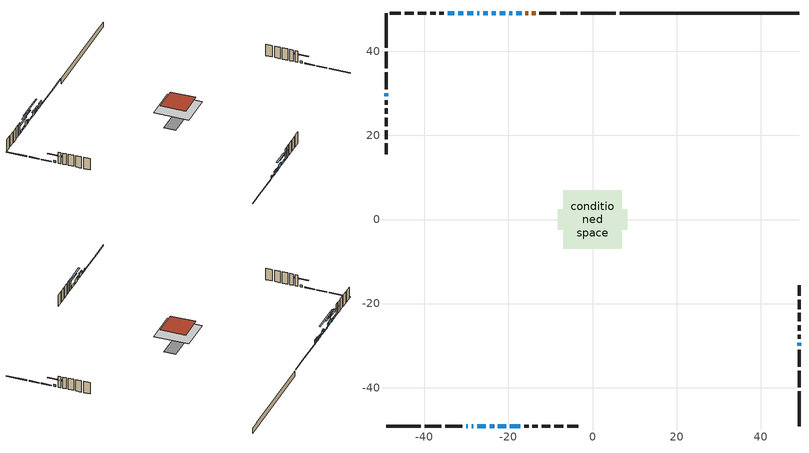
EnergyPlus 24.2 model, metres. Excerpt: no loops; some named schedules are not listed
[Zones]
conditioned space
 floor outside (Floor1 construction): -2.1,-2.1 -2.1,2.1 2.1,2.1 2.1,-2.1 z0.25
 floor adiabatic (AdiabaticFloorConstruction): -6.92,-6.92 -6.92,6.92 6.92,6.92 6.92,-6.92 z2.69
 floor foundation (Slab1 construction): -8.28,-2.39 -8.28,2.39 8.28,2.39 8.28,-2.39 z-2.04
 wall outside (RimJoist1 construction): 5.52,49.12 -2.75,49.12 / -49.12,-49.12 -40.85,-49.12 / -49.12,49.12 -49.12,40.85 / 49.12,-49.12 49.12,-40.85 z0.25:0.55
 wall outside (RimJoist3 construction): -3.68,49.12 -7.68,49.12 / -39.92,-49.12 -35.92,-49.12 / -49.12,39.92 -49.12,35.92 / 49.12,-39.92 49.12,-35.92 z0.25:0.55
 wall outside (RimJoist4 construction): -8.61,49.12 -12.61,49.12 / -34.99,-49.12 -30.99,-49.12 / -49.12,34.99 -49.12,30.99 / 49.12,-34.99 49.12,-30.99 z0.25:0.55
 wall outside (AdiabaticWallConstruction 1): -13.54,49.12 -14.41,49.12 / -15.33,49.12 -15.95,49.12 z0.25:2.28
 wall outside (AdiabaticWallConstruction): -30.06,-49.12 -29.64,-49.12 z0.25:1.47; -49.12,30.06 -49.12,29.3 / -19.08,49.12 -19.84,49.12 / -30.76,49.12 -31.98,49.12 z0.25:1.14; -16.88,49.12 -18.15,49.12 z0.25:1.34; -20.77,49.12 -22.08,49.12 z0.25:1.77; -28.72,-49.12 -28.33,-49.12 z0.25:0.63; -27.41,-49.12 -25.38,-49.12 z0.25:1.57; -24.45,-49.12 -23.43,-49.12 / -32.91,49.12 -34.46,49.12 z0.25:1.17; -23,49.12 -24.02,49.12 / -24.95,49.12 -25.97,49.12 z0.25:0.71; 49.12,-30.06 49.12,-29.32 z0.25:1.11; -26.89,49.12 -27.4,49.12 z0.25:1.85; -28.33,49.12 -29.83,49.12 z0.25:2.28; -22.5,-49.12 -20.57,-49.12 z0.25:1.9; -19.64,-49.12 -17.15,-49.12 z0.25:1.19
 wall outside (Wall1 construction): -35.39,49.12 -36.4,49.12 / -16.22,-49.12 -15.21,-49.12 / -49.12,28.37 -49.12,27.35 / 49.12,-28.4 49.12,-27.38 z0.25:5.13
 wall outside (Wall2 construction): -37.33,49.12 -38.6,49.12 / -14.28,-49.12 -13.01,-49.12 / -49.12,26.42 -49.12,25.16 / 49.12,-26.45 49.12,-25.18 z0.25:5.13
 wall outside (Wall3 construction): -39.53,49.12 -41.56,49.12 / -12.08,-49.12 -10.05,-49.12 / -49.12,24.23 -49.12,22.2 / 49.12,-24.25 49.12,-22.22 z0.25:5.13
 wall outside (Wall4 construction): -42.49,49.12 -44.68,49.12 / -9.12,-49.12 -6.93,-49.12 / -49.12,21.27 -49.12,19.08 / 49.12,-21.29 49.12,-19.11 z0.25:5.13
 wall outside (Wall5 construction): -45.61,49.12 -48.19,49.12 / -6.01,-49.12 -3.42,-49.12 / -49.12,18.15 -49.12,15.57 / 49.12,-18.18 49.12,-15.59 z0.25:5.13
 wall foundation (FoundationWall1 construction): 6.45,49.12,-2.04 6.45,49.12,0.25 44.85,49.12,0.25 44.85,49.12,0.03 49.12,49.12,0.03 49.12,49.12,-2.04
 window (WindowConstruction 14): -30.06,-49.12 -29.64,-49.12 z0.25:1.47
 window (WindowConstruction 7): -49.12,30.06 -49.12,29.3 z0.25:1.14
 window (WindowConstruction 8): -16.88,49.12 -18.15,49.12 z0.25:1.34
 window (WindowConstruction 9): -19.08,49.12 -19.84,49.12 z0.25:1.14
 window (WindowConstruction 10): -20.77,49.12 -22.07,49.12 z0.25:1.77
 window (WindowConstruction 11): -28.72,-49.12 -28.34,-49.12 z0.25:0.63
 window (WindowConstruction 12): -27.41,-49.12 -25.38,-49.12 z0.25:1.57
 window (WindowConstruction 13): -24.45,-49.12 -23.43,-49.12 z0.25:1.16
 window (WindowConstruction 15): -23,49.12 -24.02,49.12 z0.25:0.71
 window (WindowConstruction): 49.12,-30.06 49.12,-29.33 z0.25:1.11
 window (WindowConstruction 16): -24.95,49.12 -25.96,49.12 z0.25:0.71
 window (WindowConstruction 1): -26.89,49.12 -27.4,49.12 z0.25:1.85
 window (WindowConstruction 2): -28.33,49.12 -29.83,49.12 z0.25:2.28
 window (WindowConstruction 3): -30.76,49.12 -31.98,49.12 z0.25:1.14
 window (WindowConstruction 4): -32.91,49.12 -34.46,49.12 z0.25:1.16
 window (WindowConstruction 5): -22.5,-49.12 -20.57,-49.12 z0.25:1.9
 window (WindowConstruction 6): -19.64,-49.12 -17.15,-49.12 z0.25:1.19
 door (Door): -13.54,49.12 -14.4,49.12 z0.25:2.28
 door (Door 1): -15.33,49.12 -15.95,49.12 z0.25:2.28
 ceiling adiabatic (AdiabaticFloorConstruction): 6.92,-6.92 6.92,6.92 -6.92,6.92 -6.92,-6.92 z2.69
 roof outside (Roof1 construction): -5.11,5.11 -5.11,-5.11 5.11,-5.11 5.11,5.11 z5.13
shading: -49.12,26.81 -49.12,32.55 -49.53,32.55 -49.53,26.81 z3.63; -18.35,49.12 -16.68,49.12 -16.68,49.53 -18.35,49.53 z1.54; -20.04,49.12 -18.88,49.12 -18.88,49.53 -20.04,49.53 z1.34; -22.28,49.12 -20.57,49.12 -20.57,49.53 -22.28,49.53 z1.97; -28.13,-49.12 -28.92,-49.12 -28.92,-49.53 -28.13,-49.53 z0.83; -25.17,-49.12 -27.61,-49.12 -27.61,-49.53 -25.17,-49.53 z1.77; -23.23,-49.12 -24.65,-49.12 -24.65,-49.53 -23.23,-49.53 z1.37; -28.79,49.12 -18.23,49.12 -18.23,49.53 -28.79,49.53 z5.48; 49.12,-26.84 49.12,-32.55 49.53,-32.55 49.53,-26.84 z3.6; -30.73,49.12 -20.18,49.12 -20.18,49.53 -30.73,49.53 z5.48; -29.89,49.12 -24.4,49.12 -24.4,49.53 -29.89,49.53 z4.34; -32.32,49.12 -25.84,49.12 -25.84,49.53 -32.32,49.53 z4.77; -34.47,49.12 -28.27,49.12 -28.27,49.53 -34.47,49.53 z3.63; -36.95,49.12 -30.42,49.12 -30.42,49.53 -36.95,49.53 z3.65; -18.08,-49.12 -24.99,-49.12 -24.99,-49.53 -18.08,-49.53 z4.39; -14.66,-49.12 -22.13,-49.12 -22.13,-49.53 -14.66,-49.53 z3.68
[Building]
Building 1: Terrain=Suburbs
[Site:Location]
Erieau AUT_ON: Latitude {deg}=42.25; Longitude {deg}=-81.9; Time Zone {hr}=-5; Elevation {m}=178; Keep Site Location Information=Yes
[Site:GroundTemperature:Shallow]
5.2292, 3.30147, 3.1471, 4.0619, 7.73432, 11.3896, 14.5586, 16.5661, 16.7366, 15.1039, 12.0157, 8.47254
[Site:WaterMainsTemperature]
Calculation Method=Schedule; Temperature Schedule=mains temperature schedule
[Material] Roughness=Rough; Thermal Absorptance=0.9
Name | Thickness {m} | Conductivity {W/m-K} | Density {kg/m3} | Specific Heat {J/kg-K} | Solar Absorptance | Visible Absorptance
asphalt or fiberglass shingles | 0.00635 | 0.162714 | 1121.4 | 1465.45 | 0.4 | 0.4
concrete 4.0 in. | 0.1016 | 1.803125 | 2242.8 | 837.4 | 0.7 | 0.7
concrete 8.0 in. | 0.2032 | 1.803125 | 2242.8 | 837.4 | 0.7 | 0.7
door material | 0.04445 | 0.053851 | 512.64 | 1214.23 | 0.7 | 0.7
exterior vertical ins | 0.0348866 | 0.029427 | 32.04 | 1214.23 | 0.7 | 0.7
floor covering | 0.0127 | 0.0433444 | 54.468 | 1339.84 | 0.6 | 0.6
floor rigid ins; rim joist rigid ins; roof rigid ins; wall rigid ins | 0.051816 | 0.029427 | 32.04 | 1214.23 | 0.7 | 0.7
floor rigid ins 1; wall rigid ins 1 | 0.512978 | 0.029427 | 32.04 | 1214.23 | 0.7 | 0.7
floor stud and cavity | 0.1397 | 0.108801 | 92.3553 | 1139.71 | 0.7 | 0.7
floor stud and cavity 1 | 0.1397 | 1.75129 | 37.0049 | 1207.88 | 0.7 | 0.7
furniture material conditioned space 1 | 0.1524 | 0.115458 | 640.8 | 1214.23 | 0.6 | 0.6
gypsum board | 0.0127 | 0.160291 | 801 | 837.4 | 0.6 | 0.6
gypsum board 1 | 0.0127 | 0.160291 | 801 | 837.4 | 0.7 | 0.7
osb sheathing 0.5 in. | 0.0127 | 0.115458 | 512.64 | 1214.23 | 0.7 | 0.7
osb sheathing 0.75 in. | 0.01905 | 0.115458 | 512.64 | 1214.23 | 0.7 | 0.7
osb sheathing 2.0 in. | 0.0508 | 0.115458 | 512.64 | 1214.23 | 0.7 | 0.7
rim joist stud and cavity | 0.0508 | 0.0353303 | 125.044 | 1163.47 | 0.6 | 0.6
rim joist stud and cavity 1 | 0.0508 | 0.311623 | 125.044 | 1163.47 | 0.6 | 0.6
rim joist stud and cavity 2 | 0.0508 | 0.0296939 | 125.044 | 1163.47 | 0.6 | 0.6
roof stud and cavity | 0.2032 | 0.113255 | 78.34581 | 1123.46 | 0.7 | 0.7
slab rigid ins | 0.00228042 | 0.029427 | 32.04 | 1214.23 | 0.7 | 0.7
wall stud and cavity | 0.1397 | 0.363951 | 139.0536 | 1170.24 | 0.7 | 0.7
wall stud and cavity 1 | 0.1397 | 0.175919 | 139.0536 | 1170.24 | 0.7 | 0.7
wall stud and cavity 2 | 0.1397 | 0.240424 | 139.0536 | 1170.24 | 0.7 | 0.7
wall stud and cavity 3 | 0.1397 | 0.17173 | 139.0536 | 1170.24 | 0.7 | 0.7
wall stud and cavity 4 | 0.1397 | 0.232668 | 139.0536 | 1170.24 | 0.7 | 0.7
wall stud and cavity 5 | 0.0889 | 0.380278 | 52.3479 | 1209.89 | 0.7 | 0.7
wall stud and cavity 6 | 0.0889 | 0.391764 | 83.0341 | 1211.67 | 0.7 | 0.7
wood siding | 0.0254 | 0.102417 | 544.68 | 1172.36 | 0.4 | 0.4
wood siding 1; wood siding 2; wood siding 3 | 0.0254 | 0.102417 | 544.68 | 1172.36 | 0.7 | 0.7
[WindowMaterial:SimpleGlazingSystem]
Name | U-Factor {W/m2-K} | Solar Heat Gain Coefficient
WindowMaterial | 2.28085 | 0.58
WindowMaterial 1 | 2.98038 | 0.61
WindowMaterial 10 | 3.05704 | 0.48
WindowMaterial 11 | 2.45119 | 0.62
WindowMaterial 12 | 2.489803 | 0.6
WindowMaterial 13 | 2.986628 | 0.6
WindowMaterial 14 | 3.003662 | 0.58
WindowMaterial 15 | 2.38135 | 0.54
WindowMaterial 2 | 2.07474 | 0.65
WindowMaterial 3 | 2.19909 | 0.61
WindowMaterial 4 | 2.16843 | 0.62
WindowMaterial 5 | 2.4404 | 0.62
WindowMaterial 6 | 2.46596 | 0.61
WindowMaterial 7 | 2.27006 | 0.58
WindowMaterial 8 | 2.16161 | 0.62
WindowMaterial 9 | 3.298918 | 0.68
[Construction]
AdiabaticFloorConstruction: floor stud and cavity 1, floor rigid ins 1, osb sheathing 0.75 in., floor covering
AdiabaticWallConstruction: wood siding 2, wall rigid ins 1, wall stud and cavity 5, gypsum board
AdiabaticWallConstruction 1: wood siding 3, wall rigid ins 1, wall stud and cavity 5, gypsum board
Door; Door 1: door material
Floor1 construction: floor stud and cavity, floor rigid ins, osb sheathing 0.75 in., floor covering
FoundationWall1 construction: concrete 8.0 in., gypsum board 1
furniture construction conditioned space 1: furniture material conditioned space 1
PartitionWallConstruction: gypsum board, wall stud and cavity 6, gypsum board
RimJoist1 construction: wood siding 1, rim joist rigid ins, osb sheathing 2.0 in., rim joist stud and cavity
RimJoist3 construction: wood siding 1, rim joist rigid ins, osb sheathing 2.0 in., rim joist stud and cavity 1
RimJoist4 construction: wood siding 1, osb sheathing 2.0 in., rim joist stud and cavity 2
Roof1 construction: asphalt or fiberglass shingles, roof rigid ins, osb sheathing 0.75 in., roof stud and cavity, gypsum board
Slab1 construction: slab rigid ins, concrete 4.0 in.
Wall1 construction: wood siding, wall rigid ins, osb sheathing 0.5 in., wall stud and cavity, gypsum board
Wall2 construction: wood siding, wall rigid ins, osb sheathing 0.5 in., wall stud and cavity 1, gypsum board
Wall3 construction: wood siding, wall rigid ins, osb sheathing 0.5 in., wall stud and cavity 2, gypsum board
Wall4 construction: wood siding, wall rigid ins, osb sheathing 0.5 in., wall stud and cavity 3, gypsum board
Wall5 construction: wood siding, wall rigid ins, osb sheathing 0.5 in., wall stud and cavity 4, gypsum board
WindowConstruction: WindowMaterial
WindowConstruction 1: WindowMaterial 1
WindowConstruction 10: WindowMaterial 9
WindowConstruction 11: WindowMaterial 10
WindowConstruction 12: WindowMaterial 11
WindowConstruction 13: WindowMaterial 12
WindowConstruction 14: WindowMaterial 13
WindowConstruction 15: WindowMaterial 14
WindowConstruction 16: WindowMaterial 15
WindowConstruction 2: WindowMaterial 2
WindowConstruction 3: WindowMaterial 3
WindowConstruction 4: WindowMaterial 4
WindowConstruction 5: WindowMaterial 5
WindowConstruction 6: WindowMaterial 6
WindowConstruction 7; WindowConstruction 9: WindowMaterial 7
WindowConstruction 8: WindowMaterial 8
[Zone]
conditioned space: Multiplier=1; Volume {m3}=657; Part of Total Floor Area=Yes
[Space]
conditioned space 1: Zone=conditioned space; Volume {m3}=657
[SurfaceProperty:ExposedFoundationPerimeter]
Slab1: Exposed Perimeter Calculation Method=TotalExposedPerimeter; Total Exposed Perimeter {m}=42.671
[InternalMass] Zone or ZoneList=conditioned space; Space or SpaceList=conditioned space 1
Name | Construction | Surface Area {m2}
furniture mass conditioned space 1 | furniture construction conditioned space 1 | 115.336
partition wall mass | PartitionWallConstruction | 288.34
[Lights]
interior lighting: Zone or ZoneList or Space or SpaceList=conditioned space 1; Schedule=interior lighting schedule; Design Level Calculation Method=LightingLevel; Lighting Level {W}=343.2; Return Air Fraction=0; Fraction Radiant=0.6; Fraction Visible=0.2; Fraction Replaceable=1
[People]
occupants: Zone or ZoneList or Space or SpaceList=conditioned space 1; Number of People Schedule=occupants schedule; Number of People Calculation Method=People; Number of People=3; Fraction Radiant=0.314171; Sensible Heat Fraction=0.56303; Activity Level Schedule=occupants activity schedule; Carbon Dioxide Generation Rate {m3/s-W}=0; Enable ASHRAE 55 Comfort Warnings=No; Mean Radiant Temperature Calculation Type=EnclosureAveraged
[ElectricEquipment] Zone or ZoneList or Space or SpaceList=conditioned space 1; Design Level Calculation Method=EquipmentLevel
Name | Schedule | Design Level {W} | Fraction Latent | Fraction Radiant | Fraction Lost
clothes dryer | clothes dryer schedule | 140.772 | 0.015 | 0.081 | 0.85
clothes washer | clothes washer schedule | 32.1985 | 0.03 | 0.162 | 0.7
cooking range | cooking range schedule | 215.147 | 0.08 | 0.432 | 0.2
dishwasher | dishwasher schedule | 66.8632 | 0.3 | 0.18 | 0.4
fridge | fridge schedule | 72.9452 | 0 | 0.6 | 0
mech vent bath fan 0 | mech vent bath fan 0 schedule | 50.2 | 0 | 0 | 1
mech vent bath fan 1 | mech vent bath fan 1 schedule | 50.2 | 0 | 0 | 1
mech vent house fan | mech vent house fan schedule | 0 | 0 | 0 | 1
mech vent house fan cfis | mech vent house fan cfis schedule | 0 | 0 | 0 | 0
misc plug loads | misc plug loads schedule | 494.7 | 0.045 | 0.513 | 0.1
whole house fan | Always On Discrete | 0 | 0 | 0 | 1
[OtherEquipment] Zone or ZoneList or Space or SpaceList=conditioned space 1; Design Level Calculation Method=EquipmentLevel
Name | Fuel Type | Schedule | Design Level {W} | Fraction Latent | Fraction Radiant | Fraction Lost
clothes dryer 1 | Electricity | clothes dryer schedule | 0 | 0.015 | 0.081 | 0.85
cooking range 1 | Electricity | cooking range schedule | 0 | 0.08 | 0.432 | 0.2
general water use latent | None | general water use schedule | 62.594 | 1 | 0 | 0
general water use sensible | None | general water use schedule | -61.6891 | 0 | 0.6 | 0
mech vent house fan latent load | None | Always On Discrete | 0 | 1 | 0 | 0
mech vent house fan sensible load | None | Always On Discrete | 0 | 0 | 0 | 0
water heater energy adjustment1 | NaturalGas | Always On Discrete | 0.01 | 0 | 0 | 1
[ZoneInfiltration:DesignFlowRate] Zone or ZoneList or Space or SpaceList=conditioned space 1; Schedule=Always On Discrete; Design Flow Rate Calculation Method=Flow/Zone; Design Flow Rate {m3/s}=0
infil flow; natural vent flow; whole house fan flow
[Foundation:Kiva]
Foundation Kiva 1: Initial Indoor Air Temperature {C}=18; Wall Height Above Grade {m}=0.249997; Wall Depth Below Slab {m}=0.2032; Custom Block Material Name 1=exterior vertical ins; Custom Block Depth 1 {m}=2.28999; Custom Block X Position 1 {m}=0.2159; Custom Block Z Position 1 {m}=0
[Foundation:Kiva:Settings]
Soil Conductivity {W/m-K}=0.849921; Soil Density {kg/m3}=1842.3; Soil Specific Heat {J/kg-K}=418.7; Ground Solar Absorptivity=0.9; Ground Thermal Absorptivity=0.9; Ground Surface Roughness {m}=0.03; Far-Field Width {m}=40; Deep-Ground Boundary Condition=ZeroFlux; Deep-Ground Depth {m}=40; Minimum Cell Dimension {m}=0.2; Maximum Cell Growth Coefficient=3; Simulation Timestep=Timestep
[Exterior:Lights]
exterior lighting: Schedule=exterior lighting schedule; Design Level {W}=75.6
[Schedule:Week:Daily]
interior lighting schedule Week Rule - Jan1-Jan27: interior lighting schedule day, interior lighting schedule day, interior lighting schedule day, interior lighting schedule day, interior lighting schedule day, interior lighting schedule day, interior lighting schedule day, interior lighting schedule default day, interior lighting schedule default day, interior lighting schedule default day, interior lighting schedule default day, interior lighting schedule default day
interior lighting schedule Week Rule - Jan28-Feb3: interior lighting schedule day, interior lighting schedule day, interior lighting schedule day, interior lighting schedule day, interior lighting schedule day 1, interior lighting schedule day 1, interior lighting schedule day 1, interior lighting schedule default day, interior lighting schedule default day, interior lighting schedule default day, interior lighting schedule default day, interior lighting schedule default day
interior lighting schedule Week Rule - Feb4-Feb24: interior lighting schedule day 1, interior lighting schedule day 1, interior lighting schedule day 1, interior lighting schedule day 1, interior lighting schedule day 1, interior lighting schedule day 1, interior lighting schedule day 1, interior lighting schedule default day, interior lighting schedule default day, interior lighting schedule default day, interior lighting schedule default day, interior lighting schedule default day
interior lighting schedule Week Rule - Feb25-Mar3: interior lighting schedule day 1, interior lighting schedule day 1, interior lighting schedule day 1, interior lighting schedule day 1, interior lighting schedule day 2, interior lighting schedule day 2, interior lighting schedule day 2, interior lighting schedule default day, interior lighting schedule default day, interior lighting schedule default day, interior lighting schedule default day, interior lighting schedule default day
interior lighting schedule Week Rule - Mar4-Mar31: interior lighting schedule day 2, interior lighting schedule day 2, interior lighting schedule day 2, interior lighting schedule day 2, interior lighting schedule day 2, interior lighting schedule day 2, interior lighting schedule day 2, interior lighting schedule default day, interior lighting schedule default day, interior lighting schedule default day, interior lighting schedule default day, interior lighting schedule default day
interior lighting schedule Week Rule - Apr1-Apr28: interior lighting schedule day 3, interior lighting schedule day 3, interior lighting schedule day 3, interior lighting schedule day 3, interior lighting schedule day 3, interior lighting schedule day 3, interior lighting schedule day 3, interior lighting schedule default day, interior lighting schedule default day, interior lighting schedule default day, interior lighting schedule default day, interior lighting schedule default day
interior lighting schedule Week Rule - Apr29-May5: interior lighting schedule day 3, interior lighting schedule day 3, interior lighting schedule day 4, interior lighting schedule day 4, interior lighting schedule day 4, interior lighting schedule day 4, interior lighting schedule day 4, interior lighting schedule default day, interior lighting schedule default day, interior lighting schedule default day, interior lighting schedule default day, interior lighting schedule default day
interior lighting schedule Week Rule - May6-May26: interior lighting schedule day 4, interior lighting schedule day 4, interior lighting schedule day 4, interior lighting schedule day 4, interior lighting schedule day 4, interior lighting schedule day 4, interior lighting schedule day 4, interior lighting schedule default day, interior lighting schedule default day, interior lighting schedule default day, interior lighting schedule default day, interior lighting schedule default day
interior lighting schedule Week Rule - May27-Jun2: interior lighting schedule day 4, interior lighting schedule day 4, interior lighting schedule day 4, interior lighting schedule day 4, interior lighting schedule day 4, interior lighting schedule day 5, interior lighting schedule day 5, interior lighting schedule default day, interior lighting schedule default day, interior lighting schedule default day, interior lighting schedule default day, interior lighting schedule default day
interior lighting schedule Week Rule - Jun3-Jun30: interior lighting schedule day 5, interior lighting schedule day 5, interior lighting schedule day 5, interior lighting schedule day 5, interior lighting schedule day 5, interior lighting schedule day 5, interior lighting schedule day 5, interior lighting schedule default day, interior lighting schedule default day, interior lighting schedule default day, interior lighting schedule default day, interior lighting schedule default day
interior lighting schedule Week Rule - Jul1-Jul28: interior lighting schedule day 6, interior lighting schedule day 6, interior lighting schedule day 6, interior lighting schedule day 6, interior lighting schedule day 6, interior lighting schedule day 6, interior lighting schedule day 6, interior lighting schedule default day, interior lighting schedule default day, interior lighting schedule default day, interior lighting schedule default day, interior lighting schedule default day
interior lighting schedule Week Rule - Jul29-Aug4: interior lighting schedule day 6, interior lighting schedule day 6, interior lighting schedule day 6, interior lighting schedule day 7, interior lighting schedule day 7, interior lighting schedule day 7, interior lighting schedule day 7, interior lighting schedule default day, interior lighting schedule default day, interior lighting schedule default day, interior lighting schedule default day, interior lighting schedule default day
interior lighting schedule Week Rule - Aug5-Aug25: interior lighting schedule day 7, interior lighting schedule day 7, interior lighting schedule day 7, interior lighting schedule day 7, interior lighting schedule day 7, interior lighting schedule day 7, interior lighting schedule day 7, interior lighting schedule default day, interior lighting schedule default day, interior lighting schedule default day, interior lighting schedule default day, interior lighting schedule default day
interior lighting schedule Week Rule - Aug26-Sep1: interior lighting schedule day 7, interior lighting schedule day 7, interior lighting schedule day 7, interior lighting schedule day 7, interior lighting schedule day 7, interior lighting schedule day 7, interior lighting schedule day 8, interior lighting schedule default day, interior lighting schedule default day, interior lighting schedule default day, interior lighting schedule default day, interior lighting schedule default day
interior lighting schedule Week Rule - Sep2-Sep29: interior lighting schedule day 8, interior lighting schedule day 8, interior lighting schedule day 8, interior lighting schedule day 8, interior lighting schedule day 8, interior lighting schedule day 8, interior lighting schedule day 8, interior lighting schedule default day, interior lighting schedule default day, interior lighting schedule default day, interior lighting schedule default day, interior lighting schedule default day
interior lighting schedule Week Rule - Sep30-Oct6: interior lighting schedule day 8, interior lighting schedule day 9, interior lighting schedule day 9, interior lighting schedule day 9, interior lighting schedule day 9, interior lighting schedule day 9, interior lighting schedule day 9, interior lighting schedule default day, interior lighting schedule default day, interior lighting schedule default day, interior lighting schedule default day, interior lighting schedule default day
interior lighting schedule Week Rule - Oct7-Oct27: interior lighting schedule day 9, interior lighting schedule day 9, interior lighting schedule day 9, interior lighting schedule day 9, interior lighting schedule day 9, interior lighting schedule day 9, interior lighting schedule day 9, interior lighting schedule default day, interior lighting schedule default day, interior lighting schedule default day, interior lighting schedule default day, interior lighting schedule default day
interior lighting schedule Week Rule - Oct28-Nov3: interior lighting schedule day 9, interior lighting schedule day 9, interior lighting schedule day 9, interior lighting schedule day 9, interior lighting schedule day 10, interior lighting schedule day 10, interior lighting schedule day 10, interior lighting schedule default day, interior lighting schedule default day, interior lighting schedule default day, interior lighting schedule default day, interior lighting schedule default day
interior lighting schedule Week Rule - Nov4-Nov24: interior lighting schedule day 10, interior lighting schedule day 10, interior lighting schedule day 10, interior lighting schedule day 10, interior lighting schedule day 10, interior lighting schedule day 10, interior lighting schedule day 10, interior lighting schedule default day, interior lighting schedule default day, interior lighting schedule default day, interior lighting schedule default day, interior lighting schedule default day
interior lighting schedule Week Rule - Nov25-Dec1: interior lighting schedule day 10, interior lighting schedule day 10, interior lighting schedule day 10, interior lighting schedule day 10, interior lighting schedule day 10, interior lighting schedule day 10, interior lighting schedule day 11, interior lighting schedule default day, interior lighting schedule default day, interior lighting schedule default day, interior lighting schedule default day, interior lighting schedule default day
interior lighting schedule Week Rule - Dec2-Dec31: interior lighting schedule day 11, interior lighting schedule day 11, interior lighting schedule day 11, interior lighting schedule day 11, interior lighting schedule day 11, interior lighting schedule day 11, interior lighting schedule day 11, interior lighting schedule default day, interior lighting schedule default day, interior lighting schedule default day, interior lighting schedule default day, interior lighting schedule default day
occupants schedule Week Rule - Jan1-Dec31: occupants schedule day, occupants schedule day, occupants schedule day, occupants schedule day, occupants schedule day, occupants schedule day, occupants schedule day, occupants schedule default day, occupants schedule default day, occupants schedule default day, occupants schedule default day, occupants schedule default day
clothes dryer schedule Week Rule - Jan1-Dec31: clothes dryer schedule day, clothes dryer schedule day, clothes dryer schedule day, clothes dryer schedule day, clothes dryer schedule day, clothes dryer schedule day, clothes dryer schedule day, clothes dryer schedule default day, clothes dryer schedule default day, clothes dryer schedule default day, clothes dryer schedule default day, clothes dryer schedule default day
clothes washer schedule Week Rule - Jan1-Dec31: clothes washer schedule day, clothes washer schedule day, clothes washer schedule day, clothes washer schedule day, clothes washer schedule day, clothes washer schedule day, clothes washer schedule day, clothes washer schedule default day, clothes washer schedule default day, clothes washer schedule default day, clothes washer schedule default day, clothes washer schedule default day
cooking range schedule Week Rule - Jan1-Dec31: cooking range schedule day, cooking range schedule day, cooking range schedule day, cooking range schedule day, cooking range schedule day, cooking range schedule day, cooking range schedule day, cooking range schedule default day, cooking range schedule default day, cooking range schedule default day, cooking range schedule default day, cooking range schedule default day
dishwasher schedule Week Rule - Jan1-Dec31: dishwasher schedule day, dishwasher schedule day, dishwasher schedule day, dishwasher schedule day, dishwasher schedule day, dishwasher schedule day, dishwasher schedule day, dishwasher schedule default day, dishwasher schedule default day, dishwasher schedule default day, dishwasher schedule default day, dishwasher schedule default day
mech vent bath fan 0 schedule Week Rule - Jan1-Dec31: mech vent bath fan 0 schedule day, mech vent bath fan 0 schedule day, mech vent bath fan 0 schedule day, mech vent bath fan 0 schedule day, mech vent bath fan 0 schedule day, mech vent bath fan 0 schedule day, mech vent bath fan 0 schedule day, mech vent bath fan 0 schedule default day, mech vent bath fan 0 schedule default day, mech vent bath fan 0 schedule default day, mech vent bath fan 0 schedule default day, mech vent bath fan 0 schedule default day
mech vent bath fan 1 schedule Week Rule - Jan1-Dec31: mech vent bath fan 1 schedule day, mech vent bath fan 1 schedule day, mech vent bath fan 1 schedule day, mech vent bath fan 1 schedule day, mech vent bath fan 1 schedule day, mech vent bath fan 1 schedule day, mech vent bath fan 1 schedule day, mech vent bath fan 1 schedule default day, mech vent bath fan 1 schedule default day, mech vent bath fan 1 schedule default day, mech vent bath fan 1 schedule default day, mech vent bath fan 1 schedule default day
misc plug loads schedule Week Rule - Jan1-Dec31: misc plug loads schedule day, misc plug loads schedule day, misc plug loads schedule day, misc plug loads schedule day, misc plug loads schedule day, misc plug loads schedule day, misc plug loads schedule day, misc plug loads schedule default day, misc plug loads schedule default day, misc plug loads schedule default day, misc plug loads schedule default day, misc plug loads schedule default day
general water use schedule Week Rule - Jan1-Dec31: general water use schedule day, general water use schedule day, general water use schedule day, general water use schedule day, general water use schedule day, general water use schedule day, general water use schedule day, general water use schedule default day, general water use schedule default day, general water use schedule default day, general water use schedule default day, general water use schedule default day
exterior lighting schedule Week Rule - Jan1-Jan27: exterior lighting schedule day, exterior lighting schedule day, exterior lighting schedule day, exterior lighting schedule day, exterior lighting schedule day, exterior lighting schedule day, exterior lighting schedule day, exterior lighting schedule default day, exterior lighting schedule default day, exterior lighting schedule default day, exterior lighting schedule default day, exterior lighting schedule default day
exterior lighting schedule Week Rule - Jan28-Feb3: exterior lighting schedule day, exterior lighting schedule day, exterior lighting schedule day, exterior lighting schedule day, exterior lighting schedule day 1, exterior lighting schedule day 1, exterior lighting schedule day 1, exterior lighting schedule default day, exterior lighting schedule default day, exterior lighting schedule default day, exterior lighting schedule default day, exterior lighting schedule default day
exterior lighting schedule Week Rule - Feb4-Feb24: exterior lighting schedule day 1, exterior lighting schedule day 1, exterior lighting schedule day 1, exterior lighting schedule day 1, exterior lighting schedule day 1, exterior lighting schedule day 1, exterior lighting schedule day 1, exterior lighting schedule default day, exterior lighting schedule default day, exterior lighting schedule default day, exterior lighting schedule default day, exterior lighting schedule default day
exterior lighting schedule Week Rule - Feb25-Mar3: exterior lighting schedule day 1, exterior lighting schedule day 1, exterior lighting schedule day 1, exterior lighting schedule day 1, exterior lighting schedule day 2, exterior lighting schedule day 2, exterior lighting schedule day 2, exterior lighting schedule default day, exterior lighting schedule default day, exterior lighting schedule default day, exterior lighting schedule default day, exterior lighting schedule default day
exterior lighting schedule Week Rule - Mar4-Mar31: exterior lighting schedule day 2, exterior lighting schedule day 2, exterior lighting schedule day 2, exterior lighting schedule day 2, exterior lighting schedule day 2, exterior lighting schedule day 2, exterior lighting schedule day 2, exterior lighting schedule default day, exterior lighting schedule default day, exterior lighting schedule default day, exterior lighting schedule default day, exterior lighting schedule default day
exterior lighting schedule Week Rule - Apr1-Apr28: exterior lighting schedule day 3, exterior lighting schedule day 3, exterior lighting schedule day 3, exterior lighting schedule day 3, exterior lighting schedule day 3, exterior lighting schedule day 3, exterior lighting schedule day 3, exterior lighting schedule default day, exterior lighting schedule default day, exterior lighting schedule default day, exterior lighting schedule default day, exterior lighting schedule default day
exterior lighting schedule Week Rule - Apr29-May5: exterior lighting schedule day 3, exterior lighting schedule day 3, exterior lighting schedule day 4, exterior lighting schedule day 4, exterior lighting schedule day 4, exterior lighting schedule day 4, exterior lighting schedule day 4, exterior lighting schedule default day, exterior lighting schedule default day, exterior lighting schedule default day, exterior lighting schedule default day, exterior lighting schedule default day
exterior lighting schedule Week Rule - May6-May26: exterior lighting schedule day 4, exterior lighting schedule day 4, exterior lighting schedule day 4, exterior lighting schedule day 4, exterior lighting schedule day 4, exterior lighting schedule day 4, exterior lighting schedule day 4, exterior lighting schedule default day, exterior lighting schedule default day, exterior lighting schedule default day, exterior lighting schedule default day, exterior lighting schedule default day
exterior lighting schedule Week Rule - May27-Jun2: exterior lighting schedule day 4, exterior lighting schedule day 4, exterior lighting schedule day 4, exterior lighting schedule day 4, exterior lighting schedule day 4, exterior lighting schedule day 5, exterior lighting schedule day 5, exterior lighting schedule default day, exterior lighting schedule default day, exterior lighting schedule default day, exterior lighting schedule default day, exterior lighting schedule default day
exterior lighting schedule Week Rule - Jun3-Jun30: exterior lighting schedule day 5, exterior lighting schedule day 5, exterior lighting schedule day 5, exterior lighting schedule day 5, exterior lighting schedule day 5, exterior lighting schedule day 5, exterior lighting schedule day 5, exterior lighting schedule default day, exterior lighting schedule default day, exterior lighting schedule default day, exterior lighting schedule default day, exterior lighting schedule default day
exterior lighting schedule Week Rule - Jul1-Jul28: exterior lighting schedule day 6, exterior lighting schedule day 6, exterior lighting schedule day 6, exterior lighting schedule day 6, exterior lighting schedule day 6, exterior lighting schedule day 6, exterior lighting schedule day 6, exterior lighting schedule default day, exterior lighting schedule default day, exterior lighting schedule default day, exterior lighting schedule default day, exterior lighting schedule default day
[Schedule:Year]
interior lighting schedule: interior lighting schedule Week Rule - Jan1-Jan27, 1, 1, 1, 27, interior lighting schedule Week Rule - Jan28-Feb3, 1, 28, 2, 3, interior lighting schedule Week Rule - Feb4-Feb24, 2, 4, 2, 24, interior lighting schedule Week Rule - Feb25-Mar3, 2, 25, 3, 3, interior lighting schedule Week Rule - Mar4-Mar31, 3, 4, 3, 31, interior lighting schedule Week Rule - Apr1-Apr28, 4, 1, 4, 28, interior lighting schedule Week Rule - Apr29-May5, 4, 29, 5, 5, interior lighting schedule Week Rule - May6-May26, 5, 6, 5, 26, interior lighting schedule Week Rule - May27-Jun2, 5, 27, 6, 2, interior lighting schedule Week Rule - Jun3-Jun30, 6, 3, 6, 30, interior lighting schedule Week Rule - Jul1-Jul28, 7, 1, 7, 28, interior lighting schedule Week Rule - Jul29-Aug4, 7, 29, 8, 4, interior lighting schedule Week Rule - Aug5-Aug25, 8, 5, 8, 25, interior lighting schedule Week Rule - Aug26-Sep1, 8, 26, 9, 1, interior lighting schedule Week Rule - Sep2-Sep29, 9, 2, 9, 29, interior lighting schedule Week Rule - Sep30-Oct6, 9, 30, 10, 6, interior lighting schedule Week Rule - Oct7-Oct27, 10, 7, 10, 27, interior lighting schedule Week Rule - Oct28-Nov3, 10, 28, 11, 3, interior lighting schedule Week Rule - Nov4-Nov24, 11, 4, 11, 24, interior lighting schedule Week Rule - Nov25-Dec1, 11, 25, 12, 1, interior lighting schedule Week Rule - Dec2-Dec31, 12, 2, 12, 31
occupants schedule: occupants schedule Week Rule - Jan1-Dec31, 1, 1, 12, 31
clothes dryer schedule: clothes dryer schedule Week Rule - Jan1-Dec31, 1, 1, 12, 31
clothes washer schedule: clothes washer schedule Week Rule - Jan1-Dec31, 1, 1, 12, 31
cooking range schedule: cooking range schedule Week Rule - Jan1-Dec31, 1, 1, 12, 31
dishwasher schedule: dishwasher schedule Week Rule - Jan1-Dec31, 1, 1, 12, 31
mech vent bath fan 0 schedule: mech vent bath fan 0 schedule Week Rule - Jan1-Dec31, 1, 1, 12, 31
mech vent bath fan 1 schedule: mech vent bath fan 1 schedule Week Rule - Jan1-Dec31, 1, 1, 12, 31
misc plug loads schedule: misc plug loads schedule Week Rule - Jan1-Dec31, 1, 1, 12, 31
general water use schedule: general water use schedule Week Rule - Jan1-Dec31, 1, 1, 12, 31
exterior lighting schedule: exterior lighting schedule Week Rule - Jan1-Jan27, 1, 1, 1, 27, exterior lighting schedule Week Rule - Jan28-Feb3, 1, 28, 2, 3, exterior lighting schedule Week Rule - Feb4-Feb24, 2, 4, 2, 24, exterior lighting schedule Week Rule - Feb25-Mar3, 2, 25, 3, 3, exterior lighting schedule Week Rule - Mar4-Mar31, 3, 4, 3, 31, exterior lighting schedule Week Rule - Apr1-Apr28, 4, 1, 4, 28, exterior lighting schedule Week Rule - Apr29-May5, 4, 29, 5, 5, exterior lighting schedule Week Rule - May6-May26, 5, 6, 5, 26, exterior lighting schedule Week Rule - May27-Jun2, 5, 27, 6, 2, exterior lighting schedule Week Rule - Jun3-Jun30, 6, 3, 6, 30, exterior lighting schedule Week Rule - Jul1-Jul28, 7, 1, 7, 28, exterior lighting schedule Week Rule - Jul29-Aug4, 7, 29, 8, 4, exterior lighting schedule Week Rule - Aug5-Aug25, 8, 5, 8, 25, exterior lighting schedule Week Rule - Aug26-Sep1, 8, 26, 9, 1, exterior lighting schedule Week Rule - Sep2-Sep29, 9, 2, 9, 29, exterior lighting schedule Week Rule - Sep30-Oct6, 9, 30, 10, 6, exterior lighting schedule Week Rule - Oct7-Oct27, 10, 7, 10, 27, exterior lighting schedule Week Rule - Oct28-Nov3, 10, 28, 11, 3, exterior lighting schedule Week Rule - Nov4-Nov24, 11, 4, 11, 24, exterior lighting schedule Week Rule - Nov25-Dec1, 11, 25, 12, 1, exterior lighting schedule Week Rule - Dec2-Dec31, 12, 2, 12, 31
[Schedule:Constant]
Name | Hourly Value
occupants activity schedule | 117.228
fridge schedule | 0
mech vent house fan schedule; mech vent house fan cfis schedule; Always On Discrete | 1
[Schedule:Compact]
mains temperature schedule: Through: 01/01, For: AllDays, Until: 24:00, 8.89333, Through: 01/02, For: AllDays, Until: 24:00, 8.82722, Through: 01/03, For: AllDays, Until: 24:00, 8.76167, Through: 01/04, For: AllDays, Until: 24:00, 8.69778, Through: 01/05, For: AllDays, Until: 24:00, 8.635, Through: 01/06, For: AllDays, Until: 24:00, 8.57333, Through: 01/07, For: AllDays, Until: 24:00, 8.51333, Through: 01/08, For: AllDays, Until: 24:00, 8.455, Through: 01/09, For: AllDays, Until: 24:00, 8.39778, Through: 01/10, For: AllDays, Until: 24:00, 8.34167, Through: 01/11, For: AllDays, Until: 24:00, 8.28722, Through: 01/12, For: AllDays, Until: 24:00, 8.23444, Through: 01/13, For: AllDays, Until: 24:00, 8.18278, Through: 01/14, For: AllDays, Until: 24:00, 8.13222, Through: 01/15, For: AllDays, Until: 24:00, 8.08389, Through: 01/16, For: AllDays, Until: 24:00, 8.03667, Through: 01/17, For: AllDays, Until: 24:00, 7.99111, Through: 01/18, For: AllDays, Until: 24:00, 7.94667, Through: 01/19, For: AllDays, Until: 24:00, 7.90389, Through: 01/20, For: AllDays, Until: 24:00, 7.86278, Through: 01/21, For: AllDays, Until: 24:00, 7.82333, Through: 01/22, For: AllDays, Until: 24:00, 7.78556, Through: 01/23, For: AllDays, Until: 24:00, 7.74889, Through: 01/24, For: AllDays, Until: 24:00, 7.71444, Through: 01/25, For: AllDays, Until: 24:00, 7.68111, Through: 01/26, For: AllDays, Until: 24:00, 7.64944, Through: 01/27, For: AllDays, Until: 24:00, 7.61944, Through: 01/28, For: AllDays, Until: 24:00, 7.59111, Through: 01/29, For: AllDays, Until: 24:00, 7.56444, Through: 01/30, For: AllDays, Until: 24:00, 7.53944, Through: 01/31, For: AllDays, Until: 24:00, 7.51611, Through: 02/01, For: AllDays, Until: 24:00, 7.49444, Through: 02/02, For: AllDays, Until: 24:00, 7.47389, Through: 02/03, For: AllDays, Until: 24:00, 7.45556, Through: 02/04, For: AllDays, Until: 24:00, 7.43889, Through: 02/05, For: AllDays, Until: 24:00, 7.42389, Through: 02/06, For: AllDays, Until: 24:00, 7.41056, Through: 02/07, For: AllDays, Until: 24:00, 7.39889, Through: 02/08, For: AllDays, Until: 24:00, 7.38833, Through: 02/09, For: AllDays, Until: 24:00, 7.38, Through: 02/10, For: AllDays, Until: 24:00, 7.37389, Through: 02/11, For: AllDays, Until: 24:00, 7.36889, Through: 02/12, For: AllDays, Until: 24:00, 7.36556, Through: 02/13, For: AllDays, Until: 24:00, 7.36389, Through: 02/14, For: AllDays, Until: 24:00, 7.36389, Through: 02/15, For: AllDays, Until: 24:00, 7.36611, Through: 02/16, For: AllDays, Until: 24:00, 7.36944, Through: 02/17, For: AllDays, Until: 24:00, 7.375, Through: 02/18, For: AllDays, Until: 24:00, 7.38167, Through: 02/19, For: AllDays, Until: 24:00, 7.39056, Through: 02/20, For: AllDays, Until: 24:00, 7.40056, Through: 02/21, For: AllDays, Until: 24:00, 7.41278, Through: 02/22, For: AllDays, Until: 24:00, 7.42667, Through: 02/23, For: AllDays, Until: 24:00, 7.44222, Through: 02/24, For: AllDays, Until: 24:00, 7.45889, Through: 02/25, For: AllDays, Until: 24:00, 7.47778, Through: 02/26, For: AllDays, Until: 24:00, 7.49833, Through: 02/27, For: AllDays, Until: 24:00, 7.52056, Through: 02/28, For: AllDays, Until: 24:00, 7.54444, Through: 03/01, For: AllDays, Until: 24:00, 7.56944, Through: 03/02, For: AllDays, Until: 24:00, 7.59667, Through: 03/03, For: AllDays, Until: 24:00, 7.62556, Through: 03/04, For: AllDays, Until: 24:00, 7.65556, Through: 03/05, For: AllDays, Until: 24:00, 7.68778, Through: 03/06, For: AllDays, Until: 24:00, 7.72111, Through: 03/07, For: AllDays, Until: 24:00, 7.75611, Through: 03/08, For: AllDays, Until: 24:00, 7.79278, Through: 03/09, For: AllDays, Until: 24:00, 7.83111, Through: 03/10, For: AllDays, Until: 24:00, 7.87111, Through: 03/11, For: AllDays, Until: 24:00, 7.91222, Through: 03/12, For: AllDays, Until: 24:00, 7.95556, Through: 03/13, For: AllDays, Until: 24:00, 8, Through: 03/14, For: AllDays, Until: 24:00, 8.04556, Through: 03/15, For: AllDays, Until: 24:00, 8.09333, Through: 03/16, For: AllDays, Until: 24:00, 8.14222, Through: 03/17, For: AllDays, Until: 24:00, 8.19278, Through: 03/18, For: AllDays, Until: 24:00, 8.24444, Through: 03/19, For: AllDays, Until: 24:00, 8.29778, Through: 03/20, For: AllDays, Until: 24:00, 8.35278, Through: 03/21, For: AllDays, Until: 24:00, 8.40889, Through: 03/22, For: AllDays, Until: 24:00, 8.46611, Through: 03/23, For: AllDays, Until: 24:00, 8.52556, Through: 03/24, For: AllDays, Until: 24:00, 8.58556, Through: 03/25, For: AllDays, Until: 24:00, 8.64722, Through: 03/26, For: AllDays, Until: 24:00, 8.71, Through: 03/27, For: AllDays, Until: 24:00, 8.77444, Through: 03/28, For: AllDays, Until: 24:00, 8.84, Through: 03/29, For: AllDays, Until: 24:00, 8.90667, Through: 03/30, For: AllDays, Until: 24:00, 8.975, Through: 03/31, For: AllDays, Until: 24:00, 9.04389, Through: 04/01, For: AllDays, Until: 24:00, 9.11444, Through: 04/02, For: AllDays, Until: 24:00, 9.18611, Through: 04/03, For: AllDays, Until: 24:00, 9.25889, Through: 04/04, For: AllDays, Until: 24:00, 9.33278, Through: 04/05, For: AllDays, Until: 24:00, 9.40833, Through: 04/06, For: AllDays, Until: 24:00, 9.48444, Through: 04/07, For: AllDays, Until: 24:00, 9.56167, Through: 04/08, For: AllDays, Until: 24:00, 9.64, Through: 04/09, For: AllDays, Until: 24:00, 9.71889, Through: 04/10, For: AllDays, Until: 24:00, 9.79944, Through: 04/11, For: AllDays, Until: 24:00, 9.88056, Through: 04/12, For: AllDays, Until: 24:00, 9.96333, Through: 04/13, For: AllDays, Until: 24:00, 10.0461, Through: 04/14, For: AllDays, Until: 24:00, 10.1306, Through: 04/15, For: AllDays, Until: 24:00, 10.2156, Through: 04/16, For: AllDays, Until: 24:00, 10.3011, Through: 04/17, For: AllDays, Until: 24:00, 10.3878, Through: 04/18, For: AllDays, Until: 24:00, 10.4756, Through: 04/19, For: AllDays, Until: 24:00, 10.5639, Through: 04/20, For: AllDays, Until: 24:00, 10.6528, Through: 04/21, For: AllDays, Until: 24:00, 10.7422, Through: 04/22, For: AllDays, Until: 24:00, 10.8328, Through: 04/23, For: AllDays, Until: 24:00, 10.9239, Through: 04/24, For: AllDays, Until: 24:00, 11.0156, Through: 04/25, For: AllDays, Until: 24:00, 11.1083, Through: 04/26, For: AllDays, Until: 24:00, 11.2011, Through: 04/27, For: AllDays, Until: 24:00, 11.295, Through: 04/28, For: AllDays, Until: 24:00, 11.3889, Through: 04/29, For: AllDays, Until: 24:00, 11.4833, Through: 04/30, For: AllDays, Until: 24:00, 11.5783, Through: 05/01, For: AllDays, Until: 24:00, 11.6739, Through: 05/02, For: AllDays, Until: 24:00, 11.77, Through: 05/03, For: AllDays, Until: 24:00, 11.8661, Through: 05/04, For: AllDays, Until: 24:00, 11.9633, Through: 05/05, For: AllDays, Until: 24:00, 12.06, Through: 05/06, For: AllDays, Until: 24:00, 12.1578, Through: 05/07, For: AllDays, Until: 24:00, 12.255, Through: 05/08, For: AllDays, Until: 24:00, 12.3533, Through: 05/09, For: AllDays, Until: 24:00, 12.4511, Through: 05/10, For: AllDays, Until: 24:00, 12.5494, Through: 05/11, For: AllDays, Until: 24:00, 12.6483, Through: 05/12, For: AllDays, Until: 24:00, 12.7467, Through: 05/13, For: AllDays, Until: 24:00, 12.8456, Through: 05/14, For: AllDays, Until: 24:00, 12.9444, Through: 05/15, For: AllDays, Until: 24:00, 13.0433, Through: 05/16, For: AllDays, Until: 24:00, 13.1422, Through: 05/17, For: AllDays, Until: 24:00, 13.2411, Through: 05/18, For: AllDays, Until: 24:00, 13.34, Through: 05/19, For: AllDays, Until: 24:00, 13.4383, Through: 05/20, For: AllDays, Until: 24:00, 13.5372, Through: 05/21, For: AllDays, Until: 24:00, 13.6356, Through: 05/22, For: AllDays, Until: 24:00, 13.7339, Through: 05/23, For: AllDays, Until: 24:00, 13.8322, Through: 05/24, For: AllDays, Until: 24:00, 13.9306, Through: 05/25, For: AllDays, Until: 24:00, 14.0283, Through: 05/26, For: AllDays, Until: 24:00, 14.1256, Through: 05/27, For: AllDays, Until: 24:00, 14.2228, Through: 05/28, For: AllDays, Until: 24:00, 14.3194, Through: 05/29, For: AllDays, Until: 24:00, 14.4161, Through: 05/30, For: AllDays, Until: 24:00, 14.5122, Through: 05/31, For: AllDays, Until: 24:00, 14.6078, Through: 06/01, For: AllDays, Until: 24:00, 14.7033, Through: 06/02, For: AllDays, Until: 24:00, 14.7978, Through: 06/03, For: AllDays, Until: 24:00, 14.8922, Through: 06/04, For: AllDays, Until: 24:00, 14.9861, Through: 06/05, For: AllDays, Until: 24:00, 15.0789, Through: 06/06, For: AllDays, Until: 24:00, 15.1717, Through: 06/07, For: AllDays, Until: 24:00, 15.2639, Through: 06/08, For: AllDays, Until: 24:00, 15.355, Through: 06/09, For: AllDays, Until: 24:00, 15.4456, Through: 06/10, For: AllDays, Until: 24:00, 15.5356, Through: 06/11, For: AllDays, Until: 24:00, 15.625, Through: 06/12, For: AllDays, Until: 24:00, 15.7139, Through: 06/13, For: AllDays, Until: 24:00, 15.8017, Through: 06/14, For: AllDays, Until: 24:00, 15.8883, Through: 06/15, For: AllDays, Until: 24:00, 15.9744, Through: 06/16, For: AllDays, Until: 24:00, 16.06, Through: 06/17, For: AllDays, Until: 24:00, 16.1444, Through: 06/18, For: AllDays, Until: 24:00, 16.2278, Through: 06/19, For: AllDays, Until: 24:00, 16.3106, Through: 06/20, For: AllDays, Until: 24:00, 16.3922, Through: 06/21, For: AllDays, Until: 24:00, 16.4728, Through: 06/22, For: AllDays, Until: 24:00, 16.5522, Through: 06/23, For: AllDays, Until: 24:00, 16.6311, Through: 06/24, For: AllDays, Until: 24:00, 16.7089, Through: 06/25, For: AllDays, Until: 24:00, 16.7856, Through: 06/26, For: AllDays, Until: 24:00, 16.8606, Through: 06/27, For: AllDays, Until: 24:00, 16.935, Through: 06/28, For: AllDays, Until: 24:00, 17.0083, Through: 06/29, For: AllDays, Until: 24:00, 17.0806, Through: 06/30, For: AllDays, Until: 24:00, 17.1511, Through: 07/01, For: AllDays, Until: 24:00, 17.2211, Through: 07/02, For: AllDays, Until: 24:00, 17.2894, Through: 07/03, For: AllDays, Until: 24:00, 17.3567, Through: 07/04, For: AllDays, Until: 24:00, 17.4228, Through: 07/05, For: AllDays, Until: 24:00, 17.4878, Through: 07/06, For: AllDays, Until: 24:00, 17.5511, Through: 07/07, For: AllDays, Until: 24:00, 17.6133, Through: 07/08, For: AllDays, Until: 24:00, 17.6739, Through: 07/09, For: AllDays, Until: 24:00, 17.7333, Through: 07/10, For: AllDays, Until: 24:00, 17.7911, Through: 07/11, For: AllDays, Until: 24:00, 17.8478, Through: 07/12, For: AllDays, Until: 24:00, 17.9033, Through: 07/13, For: AllDays, Until: 24:00, 17.9572, Through: 07/14, For: AllDays, Until: 24:00, 18.0094, Through: 07/15, For: AllDays, Until: 24:00, 18.0606, Through: 07/16, For: AllDays, Until: 24:00, 18.11, Through: 07/17, For: AllDays, Until: 24:00, 18.1578, Through: 07/18, For: AllDays, Until: 24:00, 18.2044, Through: 07/19, For: AllDays, Until: 24:00, 18.2494, Through: 07/20, For: AllDays, Until: 24:00, 18.2928, Through: 07/21, For: AllDays, Until: 24:00, 18.335, Through: 07/22, For: AllDays, Until: 24:00, 18.3756, Through: 07/23, For: AllDays, Until: 24:00, 18.4139, Through: 07/24, For: AllDays, Until: 24:00, 18.4517, Through: 07/25, For: AllDays, Until: 24:00, 18.4872, Through: 07/26, For: AllDays, Until: 24:00, 18.5211, Through: 07/27, For: AllDays, Until: 24:00, 18.5539, Through: 07/28, For: AllDays, Until: 24:00, 18.5844, Through: 07/29, For: AllDays, Until: 24:00, 18.6139, Through: 07/30, For: AllDays, Until: 24:00, 18.6417, Through: 07/31, For: AllDays, Until: 24:00, 18.6678, Through: 08/01, For: AllDays, Until: 24:00, 18.6917, Through: 08/02, For: AllDays, Until: 24:00, 18.7144, Through: 08/03, For: AllDays, Until: 24:00, 18.7356, Through: 08/04, For: AllDays, Until: 24:00, 18.755, Through: 08/05, For: AllDays, Until: 24:00, 18.7728, Through: 08/06, For: AllDays, Until: 24:00, 18.7889, Through: 08/07, For: AllDays, Until: 24:00, 18.8028, Through: 08/08, For: AllDays, Until: 24:00, 18.8156, Through: 08/09, For: AllDays, Until: 24:00, 18.8267, Through: 08/10, For: AllDays, Until: 24:00, 18.8361, Through: 08/11, For: AllDays, Until: 24:00, 18.8433, Through: 08/12, For: AllDays, Until: 24:00, 18.8494, Through: 08/13, For: AllDays, Until: 24:00, 18.8533, Through: 08/14, For: AllDays, Until: 24:00, 18.8561, Through: 08/15, For: AllDays, Until: 24:00, 18.8567, Through: 08/16, For: AllDays, Until: 24:00, 18.8561, Through: 08/17, For: AllDays, Until: 24:00, 18.8533, Through: 08/18, For: AllDays, Until: 24:00, 18.8489, Through: 08/19, For: AllDays, Until: 24:00, 18.8428, Through: 08/20, For: AllDays, Until: 24:00, 18.835, Through: 08/21, For: AllDays, Until: 24:00, 18.8256, Through: 08/22, For: AllDays, Until: 24:00, 18.8144, Through: 08/23, For: AllDays, Until: 24:00, 18.8017, Through: 08/24, For: AllDays, Until: 24:00, 18.7872, Through: 08/25, For: AllDays, Until: 24:00, 18.7711, Through: 08/26, For: AllDays, Until: 24:00, 18.7533, Through: 08/27, For: AllDays, Until: 24:00, 18.7339, Through: 08/28, For: AllDays, Until: 24:00, 18.7128, Through: 08/29, For: AllDays, Until: 24:00, 18.69, Through: 08/30, For: AllDays, Until: 24:00, 18.6656, Through: 08/31, For: AllDays, Until: 24:00, 18.6394, Through: 09/01, For: AllDays, Until: 24:00, 18.6117, Through: 09/02, For: AllDays, Until: 24:00, 18.5822, Through: 09/03, For: AllDays, Until: 24:00, 18.5511, Through: 09/04, For: AllDays, Until: 24:00, 18.5183, Through: 09/05, For: AllDays, Until: 24:00, 18.4839, Through: 09/06, For: AllDays, Until: 24:00, 18.4483, Through: 09/07, For: AllDays, Until: 24:00, 18.4111, Through: 09/08, For: AllDays, Until: 24:00, 18.3717, Through: 09/09, For: AllDays, Until: 24:00, 18.3311, Through: 09/10, For: AllDays, Until: 24:00, 18.2894, Through: 09/11, For: AllDays, Until: 24:00, 18.2456, Through: 09/12, For: AllDays, Until: 24:00, 18.2006, Through: 09/13, For: AllDays, Until: 24:00, 18.1539, Through: 09/14, For: AllDays, Until: 24:00, 18.1056, Through: 09/15, For: AllDays, Until: 24:00, 18.0561, Through: 09/16, For: AllDays, Until: 24:00, 18.005, Through: 09/17, For: AllDays, Until: 24:00, 17.9528, Through: 09/18, For: AllDays, Until: 24:00, 17.8983, Through: 09/19, For: AllDays, Until: 24:00, 17.8433, Through: 09/20, For: AllDays, Until: 24:00, 17.7867, Through: 09/21, For: AllDays, Until: 24:00, 17.7283, Through: 09/22, For: AllDays, Until: 24:00, 17.6689, Through: 09/23, For: AllDays, Until: 24:00, 17.6078, Through: 09/24, For: AllDays, Until: 24:00, 17.5456, Through: 09/25, For: AllDays, Until: 24:00, 17.4822, Through: 09/26, For: AllDays, Until: 24:00, 17.4172, Through: 09/27, For: AllDays, Until: 24:00, 17.3511, Through: 09/28, For: AllDays, Until: 24:00, 17.2839, Through: 09/29, For: AllDays, Until: 24:00, 17.215, Through: 09/30, For: AllDays, Until: 24:00, 17.1456, Through: 10/01, For: AllDays, Until: 24:00, 17.0744, Through: 10/02, For: AllDays, Until: 24:00, 17.0022, Through: 10/03, For: AllDays, Until: 24:00, 16.9289, Through: 10/04, For: AllDays, Until: 24:00, 16.8544, Through: 10/05, For: AllDays, Until: 24:00, 16.7789, Through: 10/06, For: AllDays, Until: 24:00, 16.7022, Through: 10/07, For: AllDays, Until: 24:00, 16.6244, Through: 10/08, For: AllDays, Until: 24:00, 16.5456, Through: 10/09, For: AllDays, Until: 24:00, 16.4661, Through: 10/10, For: AllDays, Until: 24:00, 16.385, Through: 10/11, For: AllDays, Until: 24:00, 16.3033, Through: 10/12, For: AllDays, Until: 24:00, 16.2206, Through: 10/13, For: AllDays, Until: 24:00, 16.1372, Through: 10/14, For: AllDays, Until: 24:00, 16.0528, Through: 10/15, For: AllDays, Until: 24:00, 15.9672, Through: 10/16, For: AllDays, Until: 24:00, 15.8811, Through: 10/17, For: AllDays, Until: 24:00, 15.7939, Through: 10/18, For: AllDays, Until: 24:00, 15.7061, Through: 10/19, For: AllDays, Until: 24:00, 15.6172, Through: 10/20, For: AllDays, Until: 24:00, 15.5283, Through: 10/21, For: AllDays, Until: 24:00, 15.4383, Through: 10/22, For: AllDays, Until: 24:00, 15.3472, Through: 10/23, For: AllDays, Until: 24:00, 15.2561, Through: 10/24, For: AllDays, Until: 24:00, 15.1639, Through: 10/25, For: AllDays, Until: 24:00, 15.0711, Through: 10/26, For: AllDays, Until: 24:00, 14.9778, Through: 10/27, For: AllDays, Until: 24:00, 14.8839, Through: 10/28, For: AllDays, Until: 24:00, 14.79, Through: 10/29, For: AllDays, Until: 24:00, 14.695, Through: 10/30, For: AllDays, Until: 24:00, 14.6, Through: 10/31, For: AllDays, Until: 24:00, 14.5039, Through: 11/01, For: AllDays, Until: 24:00, 14.4078, Through: 11/02, For: AllDays, Until: 24:00, 14.3111, Through: 11/03, For: AllDays, Until: 24:00, 14.2144, Through: 11/04, For: AllDays, Until: 24:00, 14.1172, Through: 11/05, For: AllDays, Until: 24:00, 14.02, Through: 11/06, For: AllDays, Until: 24:00, 13.9222, Through: 11/07, For: AllDays, Until: 24:00, 13.8239, Through: 11/08, For: AllDays, Until: 24:00, 13.7256, Through: 11/09, For: AllDays, Until: 24:00, 13.6272, Through: 11/10, For: AllDays, Until: 24:00, 13.5289, Through: 11/11, For: AllDays, Until: 24:00, 13.43, Through: 11/12, For: AllDays, Until: 24:00, 13.3311, Through: 11/13, For: AllDays, Until: 24:00, 13.2322, Through: 11/14, For: AllDays, Until: 24:00, 13.1333, Through: 11/15, For: AllDays, Until: 24:00, 13.0344, Through: 11/16, For: AllDays, Until: 24:00, 12.9356, Through: 11/17, For: AllDays, Until: 24:00, 12.8372, Through: 11/18, For: AllDays, Until: 24:00, 12.7383, Through: 11/19, For: AllDays, Until: 24:00, 12.6394, Through: 11/20, For: AllDays, Until: 24:00, 12.5411, Through: 11/21, For: AllDays, Until: 24:00, 12.4428, Through: 11/22, For: AllDays, Until: 24:00, 12.3444, Through: 11/23, For: AllDays, Until: 24:00, 12.2467, Through: 11/24, For: AllDays, Until: 24:00, 12.1494, Through: 11/25, For: AllDays, Until: 24:00, 12.0517, Through: 11/26, For: AllDays, Until: 24:00, 11.955, Through: 11/27, For: AllDays, Until: 24:00, 11.8583, Through: 11/28, For: AllDays, Until: 24:00, 11.7617, Through: 11/29, For: AllDays, Until: 24:00, 11.6661, Through: 11/30, For: AllDays, Until: 24:00, 11.5706, Through: 12/01, For: AllDays, Until: 24:00, 11.4756, Through: 12/02, For: AllDays, Until: 24:00, 11.3806, Through: 12/03, For: AllDays, Until: 24:00, 11.2867, Through: 12/04, For: AllDays, Until: 24:00, 11.1933, Through: 12/05, For: AllDays, Until: 24:00, 11.1, Through: 12/06, For: AllDays, Until: 24:00, 11.0078, Through: 12/07, For: AllDays, Until: 24:00, 10.9161, Through: 12/08, For: AllDays, Until: 24:00, 10.825, Through: 12/09, For: AllDays, Until: 24:00, 10.735, Through: 12/10, For: AllDays, Until: 24:00, 10.645, Through: 12/11, For: AllDays, Until: 24:00, 10.5561, Through: 12/12, For: AllDays, Until: 24:00, 10.4678, Through: 12/13, For: AllDays, Until: 24:00, 10.3806, Through: 12/14, For: AllDays, Until: 24:00, 10.2939, Through: 12/15, For: AllDays, Until: 24:00, 10.2083, Through: 12/16, For: AllDays, Until: 24:00, 10.1233, Through: 12/17, For: AllDays, Until: 24:00, 10.0389, Through: 12/18, For: AllDays, Until: 24:00, 9.95611, Through: 12/19, For: AllDays, Until: 24:00, 9.87389, Through: 12/20, For: AllDays, Until: 24:00, 9.79278, Through: 12/21, For: AllDays, Until: 24:00, 9.71222, Through: 12/22, For: AllDays, Until: 24:00, 9.63333, Through: 12/23, For: AllDays, Until: 24:00, 9.555, Through: 12/24, For: AllDays, Until: 24:00, 9.47778, Through: 12/25, For: AllDays, Until: 24:00, 9.40167, Through: 12/26, For: AllDays, Until: 24:00, 9.32667, Through: 12/27, For: AllDays, Until: 24:00, 9.25278, Through: 12/28, For: AllDays, Until: 24:00, 9.18, Through: 12/29, For: AllDays, Until: 24:00, 9.10833, Through: 12/30, For: AllDays, Until: 24:00, 9.03833, Through: 12/31, For: AllDays, Until: 24:00, 8.96889
